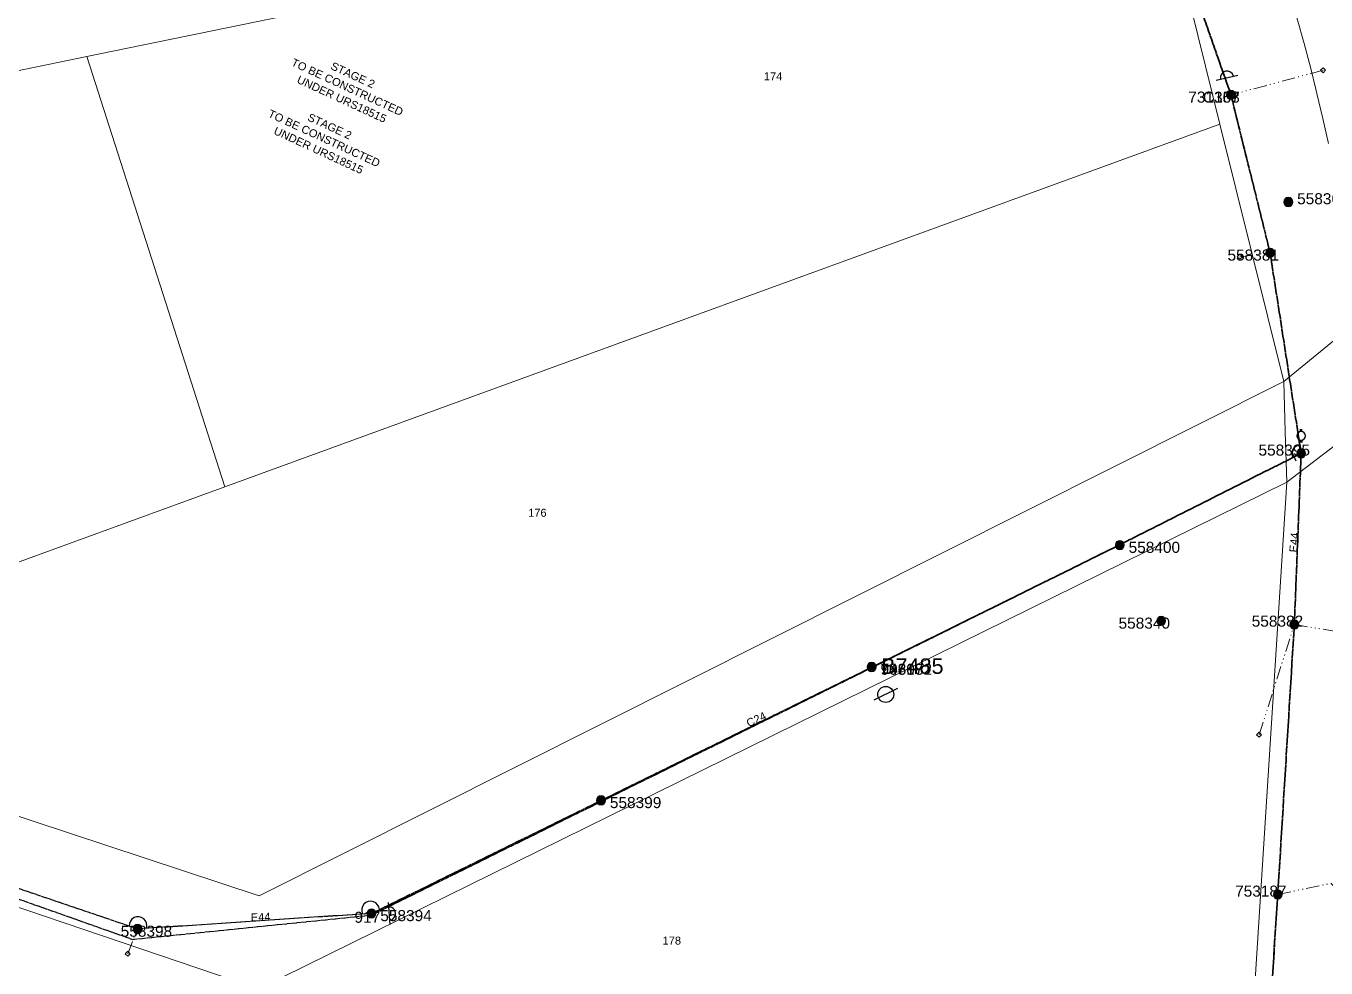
# Model space of a CAD drawing. Header units: metres. Extents: x 0 to 307451, y 0 to 6277344.
# Drawn here: x 305805 to 306099.3, y 6274922.2 to 6275135.5 of the extents above; entities that cross this region are included whole.
import ezdxf
from ezdxf import colors
from ezdxf.entities.mleader import LeaderData, LeaderLine
from ezdxf.enums import TextEntityAlignment as Align
from ezdxf.math import Vec2, Vec3

# ---------------------------------------------------------------- set-up
doc = ezdxf.new("R2010")
doc.units = ezdxf.units.M
doc.linetypes.add('Cable Exist OH', pattern=[1, 1, 0])
doc.linetypes.add('PHANTOMX2', pattern=[6.6, 3, -0.75, 0.2, -0.75, 0.2, -0.75, 0.2, -0.75])
doc.layers.get('0').update_dxf_attribs({"color": 6})
for name, color, linetype, lineweight in [('_User Miscellaneous1', 30, 'Continuous', 13), ('_User Miscellaneous2', 31, 'Continuous', 13), ('_User_HV_Exist', 1, 'Continuous', 35), ('Cadastre Developer_SP_NEW', 92, 'Continuous', 15), ('Cadastre Land Parcels_SP_EXT', 118, 'Continuous', 15), ('Cadastre Roads_SP_EXT', 218, 'Continuous', 15), ('Mains_HV_EXT', 13, 'Continuous', 25), ('Mains_LV_EXT', 163, 'Continuous', 25), ('Services_SP_MOD', 3, 'PHANTOMX2', 20)]:
    doc.layers.add(name, color=color, linetype=linetype, lineweight=lineweight)
for name, color, linetype in [('Equip_SP_HV_EXT', 7, 'Continuous'), ('Equip_SP_LV_EXT', 7, 'Continuous'), ('SupportsOH_SP_TR_HV_LV_SL_EXT', 7, 'Continuous')]:
    doc.layers.add(name, color=color, linetype=linetype)
doc.styles.add('HVSW_LABEL', font='arial.ttf', dxfattribs={"height": 3.5})
doc.styles.add('POLE_LABEL', font='arial.ttf', dxfattribs={"height": 2})
doc.styles.get("Standard").update_dxf_attribs({"font": 'arial.ttf'})

# ---------------------------------------------------------------- blocks, each defined once
blk = doc.blocks.new('LV_OH_LINKS_OPEN_EXT')
for p, q in [((-0.17, 4.97), (-0.17, 5.46)), ((-0.17, 3), (-0.17, 2.5)), ((0.17, 4.97), (0.17, 5.46)), ((0.17, 3), (0.17, 2.5))]:
    blk.add_line(p, q)
blk.add_lwpolyline([(0, 2.99, 1), (0, 4.98, 1)], format="xyb", close=True)
at = {"flags": 9}
for tag, p in [('ACTUAL_STATUS', (0, 0)), ('CONSTRUCTED_VOLTAGE', (0, -0.2)), ('OPERATING_VOLTAGE', (0, -0.6)), ('ORIENTATION', (0, -0.8)), ('OWNED_BY', (0, -1)), ('STATE', (0, -1.2)), ('SWITCH_TYPE', (0, -1.4)), ('NO_PHASES', (0, -0.4)), ('USAGE', (0, -1.6)), ('LEGEND', (0, -1.8)), ('NOTES', (0, -2))]:
    blk.add_attdef(tag, text='', height=0.2, dxfattribs=at).set_placement(p, align=Align.MIDDLE_LEFT)
at = {"flags": 1}
blk.add_attdef('Z', (0, 0), '', height=0.2, dxfattribs=at)
blk = doc.blocks.new('CCP_EXT')
blk.add_wipeout([(0, 0.57), (0.57, 0), (0, -0.57), (-0.57, 0)])
blk.add_lwpolyline([(-0.57, 0), (0, 0.57), (0.57, 0), (0, -0.57), (-0.57, 0)])
at = {"flags": 1}
blk.add_attdef('Z', (0, 0), '', height=0.2, dxfattribs=at)
at = {"flags": 9}
for tag, p in [('CCP_TYPE', (0, 0)), ('CONSTRUCTED_VOLTAGE', (0, -0.2)), ('OPERATING_VOLTAGE', (0, -0.6)), ('ORIENTATION', (0, -0.8)), ('OWNED_BY', (0, -1)), ('STATE', (0, -1.8)), ('NO_PHASES', (0, -0.4)), ('USAGE', (0, -1.2)), ('LEGEND', (0, -1.4)), ('LIFE_SUPPORT', (0, -1.6)), ('NOTES', (0, -2))]:
    blk.add_attdef(tag, text='', height=0.2, dxfattribs=at).set_placement(p, align=Align.MIDDLE_LEFT)
blk = doc.blocks.new('POLE_EXT')
blk.add_hatch(color=256).paths.add_polyline_path([(-1, 0, 1), (1, 0, 1)])
blk.add_lwpolyline([(-1, 0, 1), (1, 0, 1)], format="xyb", close=True)
at = {"flags": 8}
blk.add_attdef('pNumber', text='', height=2, dxfattribs=at).set_placement((2.5, 2.5), align=Align.MIDDLE_CENTER)
at = {"style": 'POLE_LABEL', "flags": 9}
for tag, p in [('STRUCTURE_PLANT_NUMBER', (1.35, 0.03)), ('STREET_CODE', (1.35, -0.2))]:
    blk.add_attdef(tag, text='', height=0.2, dxfattribs=at).set_placement(p, align=Align.MIDDLE_LEFT)
at = {"flags": 9}
for tag, p in [('OWNED_BY', (1.35, -0.4)), ('SPECIAL_USE', (1.35, -0.8)), ('STATE', (1.35, -1)), ('cLV', (1.35, -1.4)), ('hDepth', (1.35, -1.6)), ('hDia', (1.35, -1.8)), ('cHV', (1.35, -2)), ('PARENT', (1.35, -0.6)), ('USAGE', (1.35, -1.2)), ('LBRACKET', (1.35, -2.2)), ('LExisting', (1.35, -2.4)), ('LANTNUMBER', (1.35, -2.6)), ('LOther', (1.35, -2.8)), ('LRemove', (1.35, -3)), ('cLinedev', (1.35, -3.4)), ('pExisting', (1.35, -3.8)), ('pFooting', (1.35, -4.4)), ('pNew', (1.35, -4.6)), ('pRelocate', (1.35, -5)), ('pRemove', (1.35, -5.2)), ('pReplace', (1.35, -5.4)), ('pStay', (1.35, -5.6)), ('pType', (1.35, -5.8)), ('LEGEND', (1.35, -3.2)), ('LOCATION', (1.35, -3.6)), ('PFNUMBER', (1.35, -4)), ('NEWPFNUMBER', (1.35, -4.2)), ('cspan', (1.35, -6)), ('STREETNAME', (1.35, -6.2)), ('SUBURB', (1.35, -6.4)), ('OPERATED_BY', (1.36, -7.01)), ('NOTES', (1.35, -6.6)), ('MAINTAINED_BY', (1.36, -6.81))]:
    blk.add_attdef(tag, text='', height=0.2, dxfattribs=at).set_placement(p, align=Align.MIDDLE_LEFT)
at = {"flags": 1}
blk.add_attdef('Z', (1.35, -7.33), '', height=0.2, dxfattribs=at)
blk = doc.blocks.new('HV_USL_CLOSED_EXT')
at = {"layer": 'Equip_SP_HV_EXT'}
blk.add_line((4, 2.5), (4, -2.5), dxfattribs=at)
blk.add_arc((4, 0), 1.5, 270, 90, dxfattribs=at)
at = {"layer": 'Equip_SP_HV_EXT', "width": 0.9, "flags": 8}
blk.add_attdef('ASSET_NUM', text='', height=2, rotation=270, dxfattribs=at).set_placement((9.5, 0), align=Align.MIDDLE_CENTER)
at = {"layer": 'Equip_SP_HV_EXT'}
for tag, flags, p in [('ACTUAL_STATUS', 9, (0, 1.55)), ('STREET_CODE', 9, (0, 1.75)), ('CONSTRUCTED_VOLTAGE', 9, (0, 1.35)), ('NO_PHASES', 9, (0, 1.15)), ('OPERATING_VOLTAGE', 9, (0, 0.95)), ('ORIENTATION', 9, (0, 0.75)), ('OWNED_BY', 9, (0, 0.55)), ('OPERATED_BY', 9, (0, 0.35)), ('MAINTAINED_BY', 9, (0, 0.15)), ('STATE', 9, (0, -0.05)), ('Z', 1, (0, -1.85)), ('SWITCH_TYPE', 9, (0, -0.25)), ('USAGE', 9, (0, -0.45)), ('LEGEND', 9, (0, -0.65)), ('LOCATION', 9, (0, -0.85)), ('STREETNAME', 9, (0, -1.05)), ('SUBURB', 9, (0, -1.25)), ('NOTES', 9, (0, -1.45)), ('LABEL_ALIGNMENT', 9, (0, -1.65))]:
    blk.add_attdef(tag, text='', height=0.1, dxfattribs=dict(at, flags=flags)).set_placement(p, align=Align.MIDDLE_LEFT)
blk = doc.blocks.new('HV_ABS_CLOSED_EXT')
blk.add_line((-3, 6.87), (3, 6.87))
blk.add_circle((0, 6.87), 1.8)
at = {"style": 'HVSW_LABEL'}
for tag, height, flags, p in [('ASSET_NUM', 3.5, 8, (2, 2)), ('STREET_CODE', 0.2, 9, (0, -0.2))]:
    blk.add_attdef(tag, text='', height=height, dxfattribs=dict(at, flags=flags)).set_placement(p, align=Align.MIDDLE_LEFT)
at = {"flags": 1}
blk.add_attdef('Z', (0, 0), '', height=0.2, dxfattribs=at)
at = {"flags": 9}
for tag, p in [('ACTUAL_STATUS', (0, -0.4)), ('CONSTRUCTED_VOLTAGE', (0, -0.6)), ('OPERATING_VOLTAGE', (0, -1)), ('ORIENTATION', (0, -1.2)), ('OWNED_BY', (0, -1.4)), ('STATE', (0, -1.6)), ('SWITCH_TYPE', (0, -1.8)), ('STREETNAME', (0, -2.6)), ('SUBURB', (0, -2.8)), ('NO_PHASES', (0, -0.8)), ('USAGE', (0, -2)), ('LEGEND', (0, -2.2)), ('LOCATION', (0, -2.4)), ('NOTES', (0, -3))]:
    blk.add_attdef(tag, text='', height=0.2, dxfattribs=at).set_placement(p, align=Align.MIDDLE_LEFT)
blk = doc.blocks.new('End Shackle_EXT')
blk.add_wipeout([(0, 0.25), (1.81, 0.25), (1.82, -0.25), (0, -0.25)])
blk.add_line((1.81, -1), (1.81, 1))
at = {"flags": 1}
blk.add_attdef('Z', (0, 0), '', height=0.2, dxfattribs=at)
at = {"flags": 9}
for tag, p in [('CONNECTOR_TYPE', (0, 0)), ('CONSTRUCTED_VOLTAGE', (0, -0.2)), ('OPERATING_VOLTAGE', (0, -0.6)), ('ORIENTATION', (0, -0.8)), ('OWNED_BY', (0, -1)), ('STATE', (0, -1.2)), ('NO_PHASES', (0, -0.4)), ('USAGE', (0, -1.4)), ('NOTES', (0, -1.6))]:
    blk.add_attdef(tag, text='', height=0.2, dxfattribs=at).set_placement(p, align=Align.MIDDLE_LEFT)

msp = doc.modelspace()

# ---------------------------------------------------------------- linework, layer by layer
at = {"layer": '_User_HV_Exist', "linetype": 'Cable Exist OH'}
msp.add_lwpolyline([(306077.74, 6275119.944), (306056.985, 6275179.361), (306015.774, 6275232.059)], dxfattribs=at)
at = {"layer": 'Cadastre Developer_SP_NEW', "linetype": 'Continuous'}
for points in [[(305818.752, 6275128.669), (306053.836, 6275176.886), (306049.666, 6275182.223), (305901.181, 6275153.401), (305833.638, 6275223.454), (305709.618, 6275223.311), (305692.359, 6275185.466), (305650.7, 6275093.908), (305818.752, 6275128.669)], [(306075.259, 6275113.316), (306062.165, 6275166.207), (306053.836, 6275176.886), (305818.752, 6275128.669), (305849.983, 6275031.199), (306075.259, 6275113.316)], [(305849.9834, 6275031.1991), (305818.7522, 6275128.6687), (305681.3236, 6275100.242), (305643.9969, 6275013.3113), (305646.2648, 6275008.4403), (305720.4263, 6274983.9401), (305849.9834, 6275031.1991)]]:
    msp.add_lwpolyline(points, close=True, dxfattribs=at)
at = {"layer": 'Cadastre Land Parcels_SP_EXT', "linetype": 'Continuous'}
for points in [[(305818.752, 6275128.669), (306053.836, 6275176.886), (306049.666, 6275182.223), (305901.181, 6275153.401), (305833.638, 6275223.454), (305709.618, 6275223.311), (305692.359, 6275185.466), (305650.7, 6275093.908), (305818.752, 6275128.669)], [(306075.259, 6275113.316), (306062.165, 6275166.207), (306053.836, 6275176.886), (305818.752, 6275128.669), (305849.983, 6275031.199), (306075.259, 6275113.316)], [(305849.9834, 6275031.1991), (305818.7522, 6275128.6687), (305681.3236, 6275100.242), (305643.9969, 6275013.3113), (305646.2648, 6275008.4403), (305720.4263, 6274983.9401), (305849.9834, 6275031.1991)], [(306089.713, 6275055.063), (306075.259, 6275113.316), (305849.983, 6275031.199), (305720.426, 6274983.94), (305857.774, 6274938.619), (306089.713, 6275055.063)], [(306083.219, 6274919.57), (306090.374, 6275032.224), (305857.639, 6274917.558), (305857.017, 6274917.742), (305857.07, 6274850.669), (306083.219, 6274919.57)], [(305857.017, 6274917.742), (305800.734, 6274936.864), (305691.666, 6274700.374), (305587.8, 6274486.842), (305580.464, 6274471.066), (305617.902, 6274453.849), (305648.337, 6274438.359), (305664.867, 6274430.743), (305714.68, 6274407.72), (305767.117, 6274383.549), (305809.239, 6274474.941), (305812.578, 6274491.192), (305846.64, 6274656.86), (305857.753, 6274710.921), (305857.726, 6274786.11), (305857.721, 6274811.036), (305857.11, 6274811.035), (305857.07, 6274850.669), (305857.017, 6274917.742)]]:
    msp.add_lwpolyline(points, close=True, dxfattribs=at)
msp.add_lwpolyline([(306099.39, 6275209.791), (306080.192, 6275176.327), (306081.654, 6275170.306), (306083.696, 6275164.839), (306085.661, 6275159.359), (306087.549, 6275153.852), (306089.357, 6275148.318), (306091.088, 6275142.76), (306092.74, 6275137.178), (306094.313, 6275131.573), (306095.807, 6275125.946), (306096.987, 6275121.235), (306097.222, 6275120.3), (306098.556, 6275114.632), (306099.81, 6275108.948)], dxfattribs=at)
at = {"layer": 'Mains_HV_EXT', "color": 1, "linetype": 'Cable Exist OH'}
for points in [[(306077.74, 6275119.944), (306056.985, 6275179.361), (306015.774, 6275232.059)], [(305651.174, 6274991.77), (305829.082, 6274928.731), (305883.14, 6274934.236)], [(305883.14, 6274934.236), (305996.5028, 6274990.3294)]]:
    msp.add_lwpolyline(points, dxfattribs=at)
at = {"layer": 'Mains_HV_EXT', "color": 1, "linetype": 'Continuous'}
msp.add_lwpolyline([(306093.3314, 6275040.7484, 0.51143505), (306091.8499, 6275037.8634)], format="xyb", dxfattribs=at)
at = {"layer": 'Mains_LV_EXT', "linetype": 'Cable Exist OH'}
for points in [[(306077.74, 6275119.944), (306056.985, 6275179.361)], [(306092.0948, 6275000.0349), (306088.3394, 6274938.9091)], [(305830.227, 6274931.076), (305756.149, 6274956.244)], [(306088.3394, 6274938.9091), (306083.1975, 6274859.1798)], [(305883.17, 6274934.604), (305830.227, 6274931.076)]]:
    msp.add_lwpolyline(points, dxfattribs=at)
at = {"layer": 'Mains_LV_EXT', "linetype": 'Continuous'}
for points in [[(305884.963, 6274935.488, 1.21988863), (305881.174, 6274934.471)], [(305832.223, 6274931.21, 1.22118653), (305828.332, 6274931.72)]]:
    msp.add_lwpolyline(points, format="xyb", dxfattribs=at)
at = {"layer": 'Services_SP_MOD'}
for points in [[(306092.0949, 6275000.0349), (306104.067, 6274998.0231), (306121.572, 6274982.698)], [(306088.3394, 6274938.9092), (306100.368, 6274941.429), (306109.1958, 6274933.1001)]]:
    msp.add_lwpolyline(points, dxfattribs=at)

# ---------------------------------------------------------------- block references
at = {"layer": '_User Miscellaneous1'}
ref = msp.add_blockref('POLE_EXT', (306077.74, 6275119.944), dxfattribs=at)
ref.add_attrib('ASSET_NUM', '731157', dxfattribs={"layer": '0', "height": 2.5, "rotation": 359.954851, "style": 'POLE_LABEL'}).set_placement((306079.74, 6275120.694), align=Align.TOP_RIGHT)
ref = msp.add_blockref('POLE_EXT', (306090.723, 6275095.687), dxfattribs=at)
ref.add_attrib('ASSET_NUM', '558369', dxfattribs={"layer": '0', "height": 2.5, "style": 'POLE_LABEL'}).set_placement((306092.723, 6275096.437), align=Align.MIDDLE_LEFT)
ref = msp.add_blockref('POLE_EXT', (306052.5768, 6275018.003), dxfattribs=at)
ref.add_attrib('ASSET_NUM', '558400', dxfattribs={"layer": '0', "height": 2.5, "rotation": 359.995409, "style": 'POLE_LABEL'}).set_placement((306054.5768, 6275018.753), align=Align.TOP_LEFT)
ref = msp.add_blockref('POLE_EXT', (306061.946, 6275000.844), dxfattribs=at)
ref.add_attrib('ASSET_NUM', '558340', dxfattribs={"layer": '0', "height": 2.5, "rotation": 0.050414, "style": 'POLE_LABEL'}).set_placement((306063.946, 6275001.594), align=Align.TOP_RIGHT)
ref = msp.add_blockref('POLE_EXT', (306092.0948, 6275000.0349), dxfattribs=at)
ref.add_attrib('ASSET_NUM', '558382', dxfattribs={"layer": '0', "height": 2.5, "rotation": 359.971554, "style": 'POLE_LABEL'}).set_placement((306094.0948, 6275000.7849), align=Align.MIDDLE_RIGHT)
ref = msp.add_blockref('POLE_EXT', (305996.415, 6274990.399), dxfattribs=at)
ref.add_attrib('ASSET_NUM', '748181', dxfattribs={"layer": '0', "height": 2.5, "rotation": 359.998472, "style": 'POLE_LABEL'}).set_placement((305998.415, 6274991.149), align=Align.TOP_LEFT)
ref = msp.add_blockref('POLE_EXT', (305935.143, 6274960.211), dxfattribs=at)
ref.add_attrib('ASSET_NUM', '558399', dxfattribs={"layer": '0', "height": 2.5, "rotation": 359.962563, "style": 'POLE_LABEL'}).set_placement((305937.143, 6274960.961), align=Align.TOP_LEFT)
ref = msp.add_blockref('POLE_EXT', (306088.3394, 6274938.9091), dxfattribs=at)
ref.add_attrib('ASSET_NUM', '753187', dxfattribs={"layer": '0', "height": 2.5, "style": 'POLE_LABEL'}).set_placement((306090.3394, 6274939.6591), align=Align.MIDDLE_RIGHT)
ref = msp.add_blockref('POLE_EXT', (305883.17, 6274934.604), dxfattribs=at)
ref.add_attrib('ASSET_NUM', '558394', dxfattribs={"layer": '0', "height": 2.5, "rotation": 0.040529, "style": 'POLE_LABEL'}).set_placement((305885.17, 6274935.354), align=Align.TOP_LEFT)
ref = msp.add_blockref('POLE_EXT', (305830.227, 6274931.076), dxfattribs=at)
ref.add_attrib('ASSET_NUM', '558398', dxfattribs={"layer": '0', "height": 2.5, "rotation": 359.926695, "style": 'POLE_LABEL'}).set_placement((305832.227, 6274931.826), align=Align.TOP_CENTER)
at = {"layer": 'Equip_SP_HV_EXT'}
ref = msp.add_blockref('HV_USL_CLOSED_EXT', (306077.74, 6275119.944), dxfattribs=dict(at, rotation=102.7184860003648))
ref.add_attrib('ASSET_NUM', 'C363', dxfattribs={"layer": '0', "height": 2.5}).set_placement((306079.74, 6275120.694), align=Align.TOP_RIGHT)
ref = msp.add_blockref('HV_ABS_CLOSED_EXT', (305996.5459, 6274990.3508), dxfattribs=dict(at, rotation=206.3268167535581))
ref.add_attrib('ASSET_NUM', 'B7485', dxfattribs={"layer": '0', "height": 3.5, "style": 'HVSW_LABEL'}).set_placement((305998.5459, 6274990.6008), align=Align.MIDDLE_LEFT)
ref = msp.add_blockref('HV_USL_CLOSED_EXT', (305883.14, 6274934.236), dxfattribs=dict(at, rotation=4.708194283089853))
ref.add_attrib('ASSET_NUM', '917', dxfattribs={"layer": '0', "height": 2.5}).set_placement((305885.14, 6274934.986), align=Align.TOP_RIGHT)
at = {"layer": 'Equip_SP_LV_EXT'}
msp.add_blockref('LV_OH_LINKS_OPEN_EXT', (306093.6321, 6275038.7711), dxfattribs=at)
at = {"layer": 'SupportsOH_SP_TR_HV_LV_SL_EXT'}
ref = msp.add_blockref('POLE_EXT', (306077.74, 6275119.944), dxfattribs=at)
ref.add_attrib('ASSET_NUM', '731157', dxfattribs={"layer": '0', "height": 2.5, "rotation": 359.954851, "style": 'POLE_LABEL'}).set_placement((306079.74, 6275120.694), align=Align.TOP_RIGHT)
ref = msp.add_blockref('POLE_EXT', (306090.723, 6275095.687), dxfattribs=at)
ref.add_attrib('ASSET_NUM', '558369', dxfattribs={"layer": '0', "height": 2.5, "style": 'POLE_LABEL'}).set_placement((306092.723, 6275096.437), align=Align.MIDDLE_LEFT)
ref = msp.add_blockref('POLE_EXT', (306093.632, 6275038.771), dxfattribs=at)
ref.add_attrib('ASSET_NUM', '558395', dxfattribs={"layer": '0', "height": 2.5, "rotation": 359.959477, "style": 'POLE_LABEL'}).set_placement((306095.632, 6275039.521), align=Align.MIDDLE_RIGHT)
ref = msp.add_blockref('POLE_EXT', (306052.5768, 6275018.003), dxfattribs=at)
ref.add_attrib('ASSET_NUM', '558400', dxfattribs={"layer": '0', "height": 2.5, "rotation": 359.995409, "style": 'POLE_LABEL'}).set_placement((306054.5768, 6275018.753), align=Align.TOP_LEFT)
ref = msp.add_blockref('POLE_EXT', (306061.946, 6275000.844), dxfattribs=at)
ref.add_attrib('ASSET_NUM', '558340', dxfattribs={"layer": '0', "height": 2.5, "rotation": 0.050414, "style": 'POLE_LABEL'}).set_placement((306063.946, 6275001.594), align=Align.TOP_RIGHT)
ref = msp.add_blockref('POLE_EXT', (306092.0948, 6275000.0349), dxfattribs=at)
ref.add_attrib('ASSET_NUM', '558382', dxfattribs={"layer": '0', "height": 2.5, "rotation": 359.971554, "style": 'POLE_LABEL'}).set_placement((306094.0948, 6275000.7849), align=Align.MIDDLE_RIGHT)
ref = msp.add_blockref('POLE_EXT', (305996.415, 6274990.399), dxfattribs=at)
ref.add_attrib('ASSET_NUM', '906072', dxfattribs={"layer": '0', "height": 2.5, "rotation": 359.998472, "style": 'POLE_LABEL'}).set_placement((305998.415, 6274991.149), align=Align.TOP_LEFT)
ref = msp.add_blockref('POLE_EXT', (305935.143, 6274960.211), dxfattribs=at)
ref.add_attrib('ASSET_NUM', '558399', dxfattribs={"layer": '0', "height": 2.5, "rotation": 359.962563, "style": 'POLE_LABEL'}).set_placement((305937.143, 6274960.961), align=Align.TOP_LEFT)
ref = msp.add_blockref('POLE_EXT', (306088.3394, 6274938.9091), dxfattribs=at)
ref.add_attrib('ASSET_NUM', '753187', dxfattribs={"layer": '0', "height": 2.5, "style": 'POLE_LABEL'}).set_placement((306090.3394, 6274939.6591), align=Align.MIDDLE_RIGHT)
ref = msp.add_blockref('POLE_EXT', (305883.17, 6274934.604), dxfattribs=at)
ref.add_attrib('ASSET_NUM', '558394', dxfattribs={"layer": '0', "height": 2.5, "rotation": 0.040529, "style": 'POLE_LABEL'}).set_placement((305885.17, 6274935.354), align=Align.TOP_LEFT)
ref = msp.add_blockref('POLE_EXT', (305830.227, 6274931.076), dxfattribs=at)
ref.add_attrib('ASSET_NUM', '558398', dxfattribs={"layer": '0', "height": 2.5, "rotation": 359.926695, "style": 'POLE_LABEL'}).set_placement((305832.227, 6274931.826), align=Align.TOP_CENTER)

# ---------------------------------------------------------------- texts
at = {"layer": 'Cadastre Land Parcels_SP_EXT'}
for s, p in [('174', (305971.999, 6275123.2554)), ('176', (305918.631, 6275024.4274)), ('178', (305949.0638, 6274927.5526))]:
    msp.add_text(s, height=1.8, dxfattribs=at).set_placement(p)
at = {"layer": 'Mains_LV_EXT'}
for s, rotation, p in [('E44', 85.291516, (306092.7403, 6275016.2998)), ('C24', 25.224849, (305968.5799, 6274976.7531)), ('E44', 2.704798, (305855.893, 6274932.786))]:
    msp.add_text(s, height=1.8, rotation=rotation, dxfattribs=at).set_placement(p)

# ---------------------------------------------------------------- next in the draw order: block references
at = {"layer": 'Services_SP_MOD'}
for p in [(306098.5873, 6275125.5216), (306079.7515, 6275083.2886), (306084.1254, 6274975.0737), (305827.9866, 6274925.4922)]:
    msp.add_blockref('CCP_EXT', p, dxfattribs=at)

# ---------------------------------------------------------------- next in the draw order: linework, layer by layer
at = {"layer": 'Cadastre Developer_SP_NEW', "linetype": 'Continuous'}
msp.add_lwpolyline([(306099.39, 6275209.791), (306080.192, 6275176.327), (306081.654, 6275170.306), (306083.696, 6275164.839), (306085.661, 6275159.359), (306087.549, 6275153.852), (306089.357, 6275148.318), (306091.088, 6275142.76), (306092.74, 6275137.178), (306094.313, 6275131.573), (306095.807, 6275125.946), (306096.987, 6275121.235), (306097.222, 6275120.3), (306098.556, 6275114.632), (306099.81, 6275108.948)], dxfattribs=at)
for points in [[(306089.713, 6275055.063), (306075.259, 6275113.316), (305849.983, 6275031.199), (305720.426, 6274983.94), (305857.774, 6274938.619), (306089.713, 6275055.063)], [(306083.219, 6274919.57), (306090.374, 6275032.224), (305857.639, 6274917.558), (305857.017, 6274917.742), (305857.07, 6274850.669), (306083.219, 6274919.57)], [(305857.017, 6274917.742), (305800.734, 6274936.864), (305691.666, 6274700.374), (305587.8, 6274486.842), (305580.464, 6274471.066), (305617.902, 6274453.849), (305648.337, 6274438.359), (305664.867, 6274430.743), (305714.68, 6274407.72), (305767.117, 6274383.549), (305809.239, 6274474.941), (305812.578, 6274491.192), (305846.64, 6274656.86), (305857.753, 6274710.921), (305857.726, 6274786.11), (305857.721, 6274811.036), (305857.11, 6274811.035), (305857.07, 6274850.669), (305857.017, 6274917.742)]]:
    msp.add_lwpolyline(points, close=True, dxfattribs=at)
at = {"layer": 'Cadastre Roads_SP_EXT', "linetype": 'Continuous'}
for points in [[(306001.944, 6275383.1), (305980.359, 6275341.965), (305978.538, 6275273.28), (306010.38, 6275232.441), (306017.018, 6275223.994), (306049.666, 6275182.223), (306053.836, 6275176.886), (306062.165, 6275166.207), (306075.259, 6275113.316), (306089.713, 6275055.063), (306098.005, 6275061.873), (306106.364, 6275068.738)], [(306099.81, 6275108.948), (306098.556, 6275114.632), (306097.222, 6275120.3), (306096.987, 6275121.235), (306095.807, 6275125.946), (306094.313, 6275131.573), (306092.74, 6275137.178)], [(306110.488, 6274616.829), (306090.957, 6274722.673), (306090.343, 6274726.094), (306094.697, 6274793.215), (306101.222, 6274893.144), (306111.364, 6275048.319), (306101.267, 6275040.576), (306090.374, 6275032.224), (306083.219, 6274919.57), (306075.557, 6274800.24), (306071.692, 6274739.386), (306071.271, 6274732.715), (306070.779, 6274724.731), (306083.359, 6274655.815), (306091.624, 6274610.853)]]:
    msp.add_lwpolyline(points, dxfattribs=at)
msp.add_lwpolyline([(305619.597, 6275025.44), (305578.448, 6275053.973), (305313.337, 6275082.977), (305305.026, 6275064.965), (305285.579, 6275022.823), (305366.039, 6275056.974), (305551.627, 6275036.67), (305571.357, 6275034.511), (305632.11, 6274993.851), (305704.936, 6274969.41), (305800.734, 6274936.864), (305857.017, 6274917.742), (305857.639, 6274917.558), (306090.374, 6275032.224), (306090.042, 6275043.729), (306089.713, 6275055.063), (305857.774, 6274938.619), (305720.426, 6274983.94), (305642.158, 6275009.797), (305637.216, 6275013.224), (305619.597, 6275025.44)], close=True, dxfattribs=at)
at = {"layer": 'Mains_LV_EXT', "linetype": 'Cable Exist OH'}
msp.add_lwpolyline([(306086.609, 6275084.186), (306077.74, 6275119.944)], dxfattribs=at)
at = {"layer": 'Services_SP_MOD'}
for points in [[(306098.5873, 6275125.5215), (306077.74, 6275119.944)], [(306079.7515, 6275083.2886), (306086.609, 6275084.186)], [(306084.1254, 6274975.0736), (306092.0948, 6275000.0349)], [(305827.9867, 6274925.4922), (305830.227, 6274931.076)]]:
    msp.add_lwpolyline(points, dxfattribs=at)

# ---------------------------------------------------------------- next in the draw order: block references
at = {"layer": '_User Miscellaneous1'}
ref = msp.add_blockref('POLE_EXT', (306086.609, 6275084.186), dxfattribs=at)
ref.add_attrib('ASSET_NUM', '558381', dxfattribs={"layer": '0', "height": 2.5, "rotation": 0.034412, "style": 'POLE_LABEL'}).set_placement((306088.609, 6275084.936), align=Align.TOP_RIGHT)
at = {"layer": 'SupportsOH_SP_TR_HV_LV_SL_EXT'}
ref = msp.add_blockref('POLE_EXT', (306086.609, 6275084.186), dxfattribs=at)
ref.add_attrib('ASSET_NUM', '558381', dxfattribs={"layer": '0', "height": 2.5, "rotation": 0.034412, "style": 'POLE_LABEL'}).set_placement((306088.609, 6275084.936), align=Align.TOP_RIGHT)

# ---------------------------------------------------------------- next in the draw order: block references
at = {"layer": 'Mains_LV_EXT', "rotation": 205.1286892771232}
msp.add_blockref('End Shackle_EXT', (306093.632, 6275038.7711), dxfattribs=at)

# ---------------------------------------------------------------- next in the draw order: linework, layer by layer
at = {"layer": '_User_HV_Exist', "linetype": 'Cable Exist OH'}
for points in [[(306093.632, 6275038.771), (306086.609, 6275084.186), (306077.74, 6275119.944)], [(305883.14, 6274934.236), (306049.627, 6275016.616), (306093.632, 6275038.771)], [(306093.6321, 6275038.7711), (306092.0949, 6275000.0349), (306088.3394, 6274938.9091), (306083.404, 6274862.814), (306079.5023, 6274798.8446)]]:
    msp.add_lwpolyline(points, dxfattribs=at)
at = {"layer": '_User_HV_Exist', "linetype": 'Continuous'}
msp.add_lwpolyline([(306093.3314, 6275040.7483, 0.51143505), (306091.8499, 6275037.8633)], format="xyb", dxfattribs=at)
at = {"layer": 'Mains_HV_EXT', "color": 1, "linetype": 'Cable Exist OH'}
for points in [[(306093.632, 6275038.771), (306086.609, 6275084.186), (306077.74, 6275119.944)], [(305996.5028, 6274990.3294), (306049.627, 6275016.616), (306093.632, 6275038.771)], [(306093.6321, 6275038.7711), (306092.0949, 6275000.0349), (306088.3394, 6274938.9091), (306083.404, 6274862.814), (306079.5023, 6274798.8446)]]:
    msp.add_lwpolyline(points, dxfattribs=at)
at = {"layer": 'Mains_LV_EXT', "linetype": 'Cable Exist OH'}
for points in [[(306093.632, 6275038.771), (306086.609, 6275084.186)], [(305883.17, 6274934.6041), (305935.143, 6274960.2111), (305996.415, 6274990.399), (306049.079, 6275016.3471), (306093.6321, 6275038.7711)], [(306093.6321, 6275038.7711), (306092.0948, 6275000.0349)]]:
    msp.add_lwpolyline(points, dxfattribs=at)

# ---------------------------------------------------------------- next in the draw order: block references
at = {"layer": '_User Miscellaneous1'}
ref = msp.add_blockref('POLE_EXT', (306093.632, 6275038.771), dxfattribs=at)
ref.add_attrib('ASSET_NUM', '558395', dxfattribs={"layer": '0', "height": 2.5, "rotation": 359.959477, "style": 'POLE_LABEL'}).set_placement((306095.632, 6275039.521), align=Align.MIDDLE_RIGHT)

# ---------------------------------------------------------------- next in the draw order: leaders
at = {"layer": '_User Miscellaneous2'}
ml = msp.add_multileader_mtext('Standard', dxfattribs=at)
ml.set_content('STAGE 2 \\PTO BE CONSTRUCTED UNDER URS18515', color=256)
ml.set_leader_properties()
ml.build(insert=Vec2(0, 0))
ml.multileader.update_dxf_attribs({"leader_type": 2, "has_text_frame": 1, "text_left_attachment_type": 2, "text_right_attachment_type": 2, "dogleg_length": 0.01, "arrow_head_size": 2.5})
ctx = ml.context
ctx.base_point, ctx.char_height, ctx.arrow_head_size, ctx.landing_gap_size, ctx.plane_origin, ctx.plane_x_axis, ctx.plane_y_axis = Vec3(305859.1224, 6275116.2031), 1.8, 2.5, 1, Vec3(305633.6415, 6275131.253), Vec3(0.9080025, -0.41896475), Vec3(0.41896475, 0.9080025)
ctx.left_attachment, ctx.right_attachment, ctx.text_align_type = 2, 2, 1
notes = []
notes.append((ctx, [(0, (0, 0, 0), (0, 0), (1, 0), 1, [])]))
ctx.mtext.insert, ctx.mtext.text_direction, ctx.mtext.rotation, ctx.mtext.width, ctx.mtext.alignment, ctx.mtext.flow_direction = Vec3(305874.0978, 6275113.6566), Vec3(0.9080025, -0.41896475), 5.85088043, 27.498383, 2, 5
ctx.mtext.has_bg_fill, ctx.mtext.bg_color, ctx.mtext.bg_scale_factor, ctx.mtext.bg_transparency, ctx.mtext.use_window_bg_color = 1, -1027028792, 1.5, 0, 1
for ctx, leaders in notes:
    for number, flags, end, landing, length, lines in leaders:
        leader = LeaderData()
        leader.index, (leader.has_last_leader_line, leader.has_dogleg_vector, leader.attachment_direction) = number, flags
        leader.last_leader_point, leader.dogleg_vector, leader.dogleg_length = Vec3(end), Vec3(landing), length
        for number, points, colour, breaks in lines:
            line = LeaderLine()
            line.index, line.vertices, line.color, line.breaks = number, Vec3.list(points), colors.encode_raw_color(colour), breaks
            leader.lines.append(line)
        ctx.leaders.append(leader)

# ---------------------------------------------------------------- next in the draw order: leaders
ml = msp.add_multileader_mtext('Standard', dxfattribs=at)
ml.set_content('STAGE 2 \\PTO BE CONSTRUCTED UNDER URS18515', color=256)
ml.set_leader_properties()
ml.build(insert=Vec2(0, 0))
ml.multileader.update_dxf_attribs({"leader_type": 2, "has_text_frame": 1, "text_left_attachment_type": 2, "text_right_attachment_type": 2, "dogleg_length": 0.01, "arrow_head_size": 2.5})
ctx = ml.context
ctx.base_point, ctx.char_height, ctx.arrow_head_size, ctx.landing_gap_size, ctx.plane_origin, ctx.plane_x_axis, ctx.plane_y_axis = Vec3(305864.3652, 6275127.8027), 1.8, 2.5, 1, Vec3(305577.9623, 6275197.8178), Vec3(0.9080025, -0.41896475), Vec3(0.41896475, 0.9080025)
ctx.left_attachment, ctx.right_attachment, ctx.text_align_type = 2, 2, 1
notes = []
notes.append((ctx, [(0, (0, 0, 0), (0, 0), (1, 0), 1, [])]))
ctx.mtext.insert, ctx.mtext.text_direction, ctx.mtext.rotation, ctx.mtext.width, ctx.mtext.alignment, ctx.mtext.flow_direction = Vec3(305879.3405, 6275125.2563), Vec3(0.9080025, -0.41896475), 5.85088043, 27.498383, 2, 5
ctx.mtext.has_bg_fill, ctx.mtext.bg_color, ctx.mtext.bg_scale_factor, ctx.mtext.bg_transparency, ctx.mtext.use_window_bg_color = 1, -1027028792, 1.5, 0, 1
for ctx, leaders in notes:
    for number, flags, end, landing, length, lines in leaders:
        leader = LeaderData()
        leader.index, (leader.has_last_leader_line, leader.has_dogleg_vector, leader.attachment_direction) = number, flags
        leader.last_leader_point, leader.dogleg_vector, leader.dogleg_length = Vec3(end), Vec3(landing), length
        for number, points, colour, breaks in lines:
            line = LeaderLine()
            line.index, line.vertices, line.color, line.breaks = number, Vec3.list(points), colors.encode_raw_color(colour), breaks
            leader.lines.append(line)
        ctx.leaders.append(leader)

doc.saveas('drawing.dxf')
